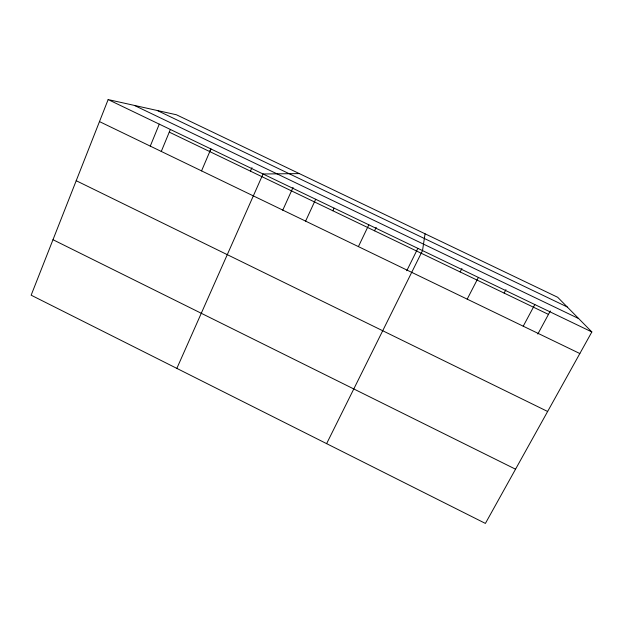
<?xml version="1.0" encoding="UTF-8"?>
<svg xmlns="http://www.w3.org/2000/svg" width="623" height="623" viewBox="0 0 623 623"><rect width="100%" height="100%" fill="white"/><g stroke="black" fill="none" stroke-linecap="round" stroke-linejoin="round"><path stroke-width="0.93" d="M425.057 233.796L422.519 250.602L326.623 443.646M108.145 99.579L31.15 295.185L485.395 523.421L591.85 331.942L557.702 297.296L176.441 114.772L108.145 99.579L591.85 331.942M150.275 146.117L159.278 124.148M161.232 151.56L170.344 129.522M209.702 151.56L210.808 148.967M201.556 170.881L210.909 148.944M250.438 171.146L251.965 167.688M176.846 368.388L263.038 173.988L299.32 173.599M282.725 210.224L293.059 187.422M305.613 221.126L315.682 199.282M332.853 210.761L334.06 208.175M358.404 246.615L368.839 224.817M374.54 230.798L376.199 227.356M406.764 270.74L417.823 248.413M460.163 271.955L461.916 268.521M467.188 299.141L478.386 277.437M504.132 293.09L505.931 289.664M523.227 326.203L534.83 304.554M537.828 334.029L550.304 310.978M157.3 110.512L567.21 306.944M134.358 105.412L578.666 318.571M169.269 132.131L548.45 314.397M99.478 121.594L579.842 353.537M76.208 180.709L547.633 411.476M52.986 239.707L515.54 469.197"/></g></svg>
